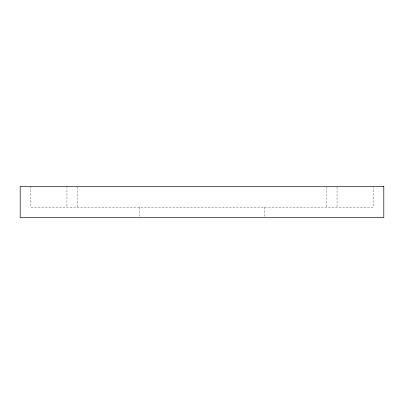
<?xml version="1.0" encoding="UTF-8"?>
<svg xmlns="http://www.w3.org/2000/svg" width="404" height="404" viewBox="0 0 404 404"><rect width="100%" height="100%" fill="white"/><g stroke="black" fill="none" stroke-linecap="round" stroke-linejoin="round"><path stroke-width="0.3" stroke-dasharray="2.02 1.52" d="M373.412 186.416L373.412 207.196L30.588 207.196L30.588 186.416M337.052 187.047L337.052 207.196M326.664 187.047L326.664 207.196M264.332 207.196L264.332 216.362M139.668 207.196L139.668 216.362M77.336 187.047L77.336 207.196M66.948 186.416L66.948 207.196"/><path stroke-width="0.61" d="M383.8 186.416L20.2 186.416L20.2 217.584L383.8 217.584L383.8 186.416"/></g></svg>
